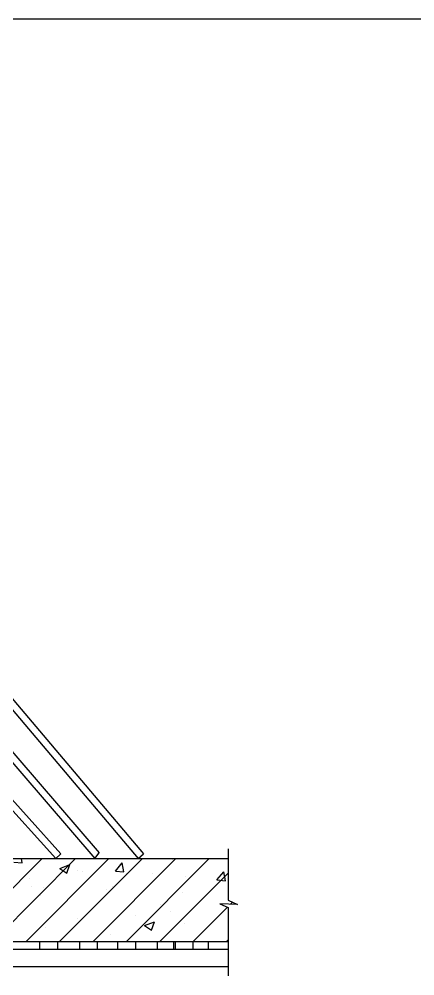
# Model space of a CAD drawing. Header units: metres. Extents: x 0 to 420, y 0 to 297.
# Drawn here: x 160.8 to 241.3, y 102.8 to 297 of the extents above; entities that cross this region are included whole.
import ezdxf

# ---------------------------------------------------------------- set-up
doc = ezdxf.new("R2010")
doc.units = ezdxf.units.M

msp = doc.modelspace()

# ---------------------------------------------------------------- linework, layer by layer
for p, q in [((420, 297), (0, 297)), ((109.43, 215.92), (185.06, 126.6)), ((110.12, 217.34), (186.11, 127.59)), ((109.03, 204.73), (176.22, 126.6)), ((110.12, 205.67), (177.11, 127.77)), ((109.05, 192.39), (168.29, 126.6)), ((110.12, 193.35), (169.34, 127.59)), ((203.31, 128.61), (203.31, 118.16)), ((107.93, 126.6), (203.31, 126.6)), ((148.74, 109.79), (165.55, 126.6)), ((155.52, 109.79), (172.33, 126.6)), ((161.5, 125.74), (161.34, 126.6)), ((162.3, 109.79), (179.11, 126.6)), ((168.24, 126.55), (169.34, 127.59)), ((169.08, 109.79), (185.89, 126.6)), ((175.87, 109.79), (192.67, 126.6)), ((176.22, 126.6), (177.11, 127.77)), ((182.65, 109.79), (199.46, 126.6)), ((185.06, 126.6), (186.11, 127.59)), ((191.97, 126.36), (191.97, 126.36)), ((199.36, 126.55), (199.36, 126.55)), ((159.78, 125.89), (161.5, 125.74)), ((169.14, 124.62), (171.15, 125.4)), ((169.14, 124.62), (170.57, 123.66)), ((170.57, 123.66), (171.15, 125.4)), ((180.42, 124.08), (181.8, 125.74)), ((182.14, 123.93), (181.8, 125.74)), ((162.9, 122.54), (162.9, 122.54)), ((172.62, 124.21), (172.62, 124.21)), ((173.8, 123.97), (173.8, 123.97)), ((180.42, 124.08), (182.14, 123.93)), ((182.58, 123.67), (182.58, 123.67)), ((187.98, 123.56), (187.98, 123.56)), ((189.43, 109.79), (203.31, 123.67)), ((194.72, 123.03), (194.72, 123.03)), ((201.06, 122.28), (202.44, 123.93)), ((202.78, 122.13), (202.44, 123.93)), ((163.32, 120.99), (163.32, 120.99)), ((165.8, 120.79), (165.8, 120.79)), ((179.77, 120.87), (179.77, 120.87)), ((201.06, 122.28), (202.78, 122.13)), ((165.24, 119.03), (165.24, 119.03)), ((178.68, 120.35), (178.68, 120.35)), ((194.04, 119.7), (194.04, 119.7)), ((189.48, 117.35), (189.48, 117.35)), ((196.21, 109.79), (203.17, 116.75)), ((205.25, 117.32), (201.61, 117.46)), ((201.61, 117.46), (203.31, 116.68)), ((203.31, 118.16), (205.25, 117.32)), ((203.31, 116.68), (203.31, 102.81)), ((203.79, 117.37), (204.19, 117.77)), ((184.4, 115.01), (184.4, 115.01)), ((191.6, 115.96), (191.6, 115.96)), ((172.7, 114.47), (172.7, 114.47)), ((186.31, 113.04), (188.33, 113.81)), ((186.31, 113.04), (187.75, 112.07)), ((187.75, 112.07), (188.33, 113.81)), ((194.37, 113.45), (194.37, 113.45)), ((166.23, 112.62), (166.23, 112.62)), ((179.42, 111.29), (179.42, 111.29)), ((76.3, 109.79), (203.31, 109.79)), ((165.01, 109.79), (165.01, 108.21)), ((165.01, 109.79), (165.01, 108.21)), ((168.65, 109.79), (168.65, 108.21)), ((168.65, 109.79), (168.65, 108.21)), ((173.09, 109.79), (173.09, 108.21)), ((173.09, 109.79), (173.09, 108.21)), ((176.73, 109.79), (176.73, 108.21)), ((176.73, 109.79), (176.73, 108.21)), ((180.85, 109.79), (180.85, 108.21)), ((180.85, 109.79), (180.85, 108.21)), ((184.5, 109.79), (184.5, 108.21)), ((184.5, 109.79), (184.5, 108.21)), ((188.93, 109.79), (188.93, 108.21)), ((188.93, 109.79), (188.93, 108.21)), ((192.22, 109.79), (192.22, 108.21)), ((192.22, 109.79), (192.22, 108.21)), ((192.58, 109.79), (192.58, 108.21)), ((192.58, 109.79), (192.58, 108.21)), ((196.18, 109.79), (196.18, 108.21)), ((196.18, 109.79), (196.18, 108.21)), ((199.27, 109.79), (199.27, 108.21)), ((199.27, 109.79), (199.27, 108.21)), ((202.99, 109.79), (203.31, 110.1)), ((76.3, 108.21), (203.31, 108.21)), ((76.3, 104.73), (203.31, 104.73))]:
    msp.add_line(p, q)

doc.saveas('drawing.dxf')
